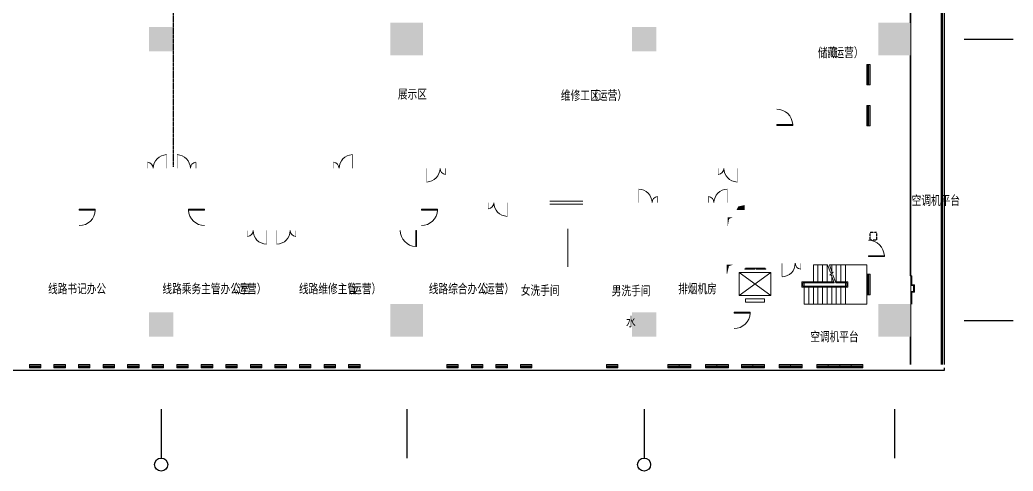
# Model space of a CAD drawing. Header units: millimetres. Extents: x 395197 to 699875, y 745 to 708816.
# Drawn here: x 611423 to 672093, y 487939 to 515532 of the extents above; entities that cross this region are included whole.
import ezdxf

# ---------------------------------------------------------------- set-up
doc = ezdxf.new("R2010")
doc.units = ezdxf.units.MM
doc.linetypes.add('DASH', pattern=[0.35, 0.25, -0.1])
doc.linetypes.add('HIDDEN', pattern=[0.375, 0.25, -0.125])
for name, color, linetype, lineweight in [('A-EQPM', 55, 'Continuous', 9), ('A-STRS', 50, 'Continuous', 9), ('C-NAME', 13, 'Continuous', 9), ('PUB_HATCH', 8, 'Continuous', 9), ('STAIR', 2, 'Continuous', 9), ('建-柱-平面-混凝土柱', 6, 'Continuous', 9), ('建-楼梯', 50, 'Continuous', 9), ('建-窗扇', 252, 'Continuous', 9)]:
    doc.layers.add(name, color=color, linetype=linetype, lineweight=lineweight)
for name, color, linetype in [('C-DIMS', 4, 'Continuous'), ('PH-2FD3', 7, 'HIDDEN'), ('建-楼面-完成面', 95, 'Continuous')]:
    doc.layers.add(name, color=color, linetype=linetype)
doc.styles.add('ECADI', font='hzs.shx', dxfattribs={"width": 0.7, "bigfont": 'hztxt.shx'})
doc.styles.add('XD2008', font='xd-hzs.shx', dxfattribs={"width": 0.7, "bigfont": 'xd-hztxt.shx'})

# ---------------------------------------------------------------- blocks, each defined once
blk = doc.blocks.new('$DorLib2D$00000001')
for p, q in [((0.45, 0.975), (0.5, 0.975)), ((0.45, 0), (0.45, 0.975)), ((0.5, 0), (0.5, 0.975)), ((0.5, 0), (0.45, 0))]:
    blk.add_line(p, q)
at = {"lineweight": 13}
blk.add_arc((0.475, 0), 0.975, 91.46928, 180, dxfattribs=at)
blk = doc.blocks.new('$DORLIB2D$00000025')
at = {"const_width": 0.02}
for points in [[(0.481, -0.001), (0.481, 0.691)], [(-0.481, 0.001), (-0.481, 0.308)]]:
    blk.add_lwpolyline(points, dxfattribs=at)
for centre, radius, start, end in [((0.505, -0.002), 0.699, 91.9397, 179.7238), ((-0.501, 0.003), 0.307, 359.7899, 85.7508)]:
    blk.add_arc(centre, radius, start, end)
blk = doc.blocks.new('_FZH')
blk.add_solid([(-0.5, -0.5), (0.5, -0.5), (-0.5, 0.5), (0.5, 0.5)])
blk = doc.blocks.new('$WINLIB2D$00000001')
for p, q in [((-0.5, 0.5), (0.5, 0.5)), ((-0.5, 0.5), (-0.5, -0.5)), ((0.5, -0.5), (0.5, 0.5)), ((0.5, 0.167), (-0.5, 0.167)), ((0.5, -0.167), (-0.5, -0.167)), ((-0.5, -0.5), (0.5, -0.5))]:
    blk.add_line(p, q)
blk = doc.blocks.new('$DORLIB2D$00000127')
at = {"color": 0}
for points in [[(-0.533, 0.795), (-0.533, 0.69)], [(-0.033, 0.795), (-0.533, 0.795)], [(-0.033, 0.69), (-0.533, 0.69)], [(-0.033, 0.795), (-0.033, 0.69)], [(0.533, 0.795), (0.033, 0.795)], [(0.033, 0.795), (0.033, 0.69)], [(0.533, 0.69), (0.033, 0.69)], [(0.533, 0.795), (0.533, 0.69)], [(0.5, 0.5), (-0.5, 0.5)]]:
    blk.add_lwpolyline(points, dxfattribs=at)

msp = doc.modelspace()

# ---------------------------------------------------------------- hatches: boundary and pattern name
at = {"layer": 'PUB_HATCH', "ltscale": 50}
for color, points in [(256, [(655305, 504121), (655193, 503907), (655693, 503907), (655693, 504207)]), (256, [(654953, 503454), (654653, 503454), (654653, 502854), (654739, 503362)]), (252, [(654953, 500554), (654603, 500554), (654603, 500004), (654623, 500004), (654732, 500475)])]:
    msp.add_hatch(color=color, dxfattribs=at).paths.add_polyline_path(points)

# ---------------------------------------------------------------- linework, layer by layer
at = {"color": 251, "linetype": 'DASH', "elevation": 0}
msp.add_lwpolyline([(620803, 506554), (620803, 521154)], dxfattribs=at)
at = {"layer": 'A-EQPM'}
msp.add_line((644903, 500424, 0), (644903, 502754, 0), dxfattribs=at)
at = {"layer": 'A-STRS', "color": 252, "elevation": 0}
for points in [[(665853, 534254), (665853, 494454)], [(667693, 534254), (667693, 494454)], [(667743, 534254), (667743, 494454)], [(667793, 534254), (667793, 494454)], [(667893, 534254), (667893, 494454)], [(665803, 524424), (665803, 515354)], [(665803, 513354), (665803, 499884)], [(665853, 499884), (665803, 499884)], [(665853, 499884), (665853, 499282), (666015, 499282), (666015, 498932), (665853, 498932), (665853, 498154)], [(665903, 499884), (665853, 499884)], [(665903, 499884), (665903, 499332), (666065, 499332), (666065, 498882), (665903, 498882), (665903, 498154)], [(665803, 496154), (665803, 494454)]]:
    msp.add_lwpolyline(points, dxfattribs=at)
at = {"layer": 'C-DIMS'}
for p, q in [((669093, 514354, 0), (672093, 514354, 0)), ((669093, 497154, 0), (672093, 497154, 0)), ((620053, 491739, 0), (620053, 488739, 0)), ((635053, 491739, 0), (635053, 488739, 0)), ((649553, 491739, 0), (649553, 488739, 0)), ((664853, 491739, 0), (664853, 488739, 0))]:
    msp.add_line(p, q, dxfattribs=at)
for centre in [(620053, 488339, 0), (649553, 488339, 0)]:
    msp.add_circle(centre, 400, dxfattribs=at)
at = {"layer": 'PH-2FD3', "ltscale": 50, "elevation": 0}
msp.add_lwpolyline([(663753, 502554), (663753, 502054), (663353, 502054), (663353, 502554), (663753, 502554)], dxfattribs=at)
at = {"layer": 'STAIR', "color": 252}
for p, q in [((657301, 500081, 0), (655351, 500081, 0)), ((655351, 500081, 0), (655351, 498681, 0)), ((657301, 498681, 0), (655351, 500081, 0)), ((657301, 500081, 0), (655351, 498681, 0)), ((657301, 498681, 0), (657301, 500081, 0)), ((655351, 498681, 0), (657301, 498681, 0)), ((656901, 498481, 0), (655751, 498481, 0)), ((655751, 498481, 0), (655751, 498281, 0)), ((655751, 498281, 0), (656901, 498281, 0)), ((656901, 498281, 0), (656901, 498481, 0))]:
    msp.add_line(p, q, dxfattribs=at)
at = {"layer": '建-楼梯', "color": 252}
for p, q in [((659893, 500554, 0), (660764, 500554, 0)), ((659893, 500554, 0), (659893, 499514, 0)), ((660173, 500554, 0), (660173, 499514, 0)), ((660453, 500554, 0), (660453, 499514, 0)), ((660733, 500554, 0), (660733, 499514, 0)), ((660764, 500554, 0), (660931, 500085, 0)), ((660870, 500554, 0), (661853, 500554, 0)), ((660870, 500554, 0), (661035, 500093, 0)), ((661013, 500554, 0), (661013, 500153, 0)), ((661293, 500554, 0), (661293, 499514, 0)), ((661573, 500554, 0), (661573, 499514, 0)), ((661853, 500554, 0), (661853, 499514, 0)), ((663153, 500554, 0), (661853, 500554, 0)), ((661853, 500554, 0), (661853, 499514, 0)), ((663153, 498154, 0), (663153, 500554, 0)), ((661109, 500099, 0), (660902, 499928, 0)), ((660902, 499928, 0), (661088, 499943, 0)), ((660931, 500085, 0), (661109, 500099, 0)), ((660985, 499934, 0), (661156, 499454, 0)), ((661088, 499943, 0), (661262, 499454, 0)), ((659183, 499194, 0), (659183, 499514, 0)), ((659183, 499514, 0), (661135, 499514, 0)), ((659243, 499254, 0), (659243, 499454, 0)), ((659243, 499454, 0), (661156, 499454, 0)), ((659333, 499454, 0), (659333, 499254, 0)), ((659893, 499454, 0), (659333, 499454, 0)), ((659893, 499454, 0), (661156, 499454, 0)), ((661013, 499855, 0), (661013, 499514, 0)), ((661241, 499514, 0), (662003, 499514, 0)), ((661262, 499454, 0), (661853, 499454, 0)), ((661262, 499454, 0), (661943, 499454, 0)), ((661853, 499454, 0), (661853, 499254, 0)), ((661943, 499454, 0), (661943, 499254, 0)), ((662003, 499514, 0), (662003, 499194, 0)), ((662003, 499194, 0), (659183, 499194, 0)), ((661943, 499254, 0), (659243, 499254, 0)), ((661853, 499254, 0), (659333, 499254, 0)), ((659333, 498154, 0), (659333, 499194, 0)), ((659613, 498154, 0), (659613, 499194, 0)), ((659893, 498154, 0), (659893, 499194, 0)), ((660173, 498154, 0), (660173, 499194, 0)), ((660453, 498154, 0), (660453, 499194, 0)), ((660733, 498154, 0), (660733, 499194, 0)), ((661013, 498154, 0), (661013, 499194, 0)), ((661293, 498154, 0), (661293, 499194, 0)), ((661573, 498154, 0), (661573, 499194, 0)), ((661853, 498154, 0), (661853, 499194, 0)), ((661853, 499194, 0), (661853, 498154, 0)), ((661853, 498154, 0), (659333, 498154, 0)), ((661853, 498154, 0), (663153, 498154, 0))]:
    msp.add_line(p, q, dxfattribs=at)
at = {"layer": '建-楼梯', "color": 252, "elevation": 0}
for points in [[(643803, 504454), (645803, 504454)], [(645803, 504254), (643803, 504254)]]:
    msp.add_lwpolyline(points, dxfattribs=at)
at = {"layer": '建-楼面-完成面', "elevation": 0}
msp.add_lwpolyline([(599703, 494254), (599703, 494104), (667893, 494104), (667893, 494254)], dxfattribs=at)

# ---------------------------------------------------------------- block references
at = {"layer": '建-柱-平面-混凝土柱', "rotation": 359.9999999999996}
for p, xscale, yscale, zscale in [((620053, 514354, 0), 1500.000000000019, 1500.000000000019, 1500.000000000019), ((635053, 514354, 0), 1999.999999999935, 1999.999999999935, 1999.999999999935), ((649553, 514354, 0), 1500.000000000019, 1500.000000000019, 1500.000000000019), ((664853, 514354, 0), 1999.999999999935, 1999.999999999935, 1999.999999999935), ((635053, 497154, 0), 1999.999999999935, 1999.999999999935, 1999.999999999935), ((664853, 497154, 0), 1999.999999999935, 1999.999999999935, 1999.999999999935), ((620053, 496904, 0), 1500.000000000019, 1500.000000000019, 1500.000000000019), ((649553, 496904, 0), 1500.000000000019, 1500.000000000019, 1500.000000000019)]:
    msp.add_blockref('_FZH', p, dxfattribs=dict(at, xscale=xscale, yscale=yscale, zscale=zscale))
at = {"layer": '建-窗扇', "zscale": 199.9999999999999}
for name, p, xscale, yscale, rotation in [('$WINLIB2D$00000001', (663253, 512179, 0), -1250.000000000033, 200.0000000002126, 90.0000000000529), ('$WINLIB2D$00000001', (663253, 509679, 0), -1250.000000000033, 200.0000000002126, 90.0000000000529), ('$DorLib2D$00000001', (657653, 509574, 0), 1000.000000000185, 1000.000000000185, 270.0000000000588), ('$DORLIB2D$00000025', (619803, 506454, 0), 1199.99999999996, 1199.99999999996, 359.9999999999996), ('$DORLIB2D$00000025', (621603, 506454, 0), -1199.99999999996, 1199.99999999996, 359.9999999997218), ('$DORLIB2D$00000025', (631153, 506454, 0), 1199.99999999996, 1199.99999999996, 359.9999999999996), ('$DORLIB2D$00000025', (636853, 506454, 0), 1199.999999999961, 1199.999999999961, 180.0000000000543), ('$DORLIB2D$00000025', (654653, 506454, 0), -1199.99999999996, 1199.99999999996, 179.9999999999995), ('$DORLIB2D$00000025', (649803, 504354, 0), -1199.99999999996, 1199.99999999996, 359.9999999997218), ('$DORLIB2D$00000025', (654053, 504354, 0), 1199.99999999996, 1199.99999999996, 359.9999999999996), ('$DORLIB2D$00000025', (640603, 504354, 0), -1199.99999999996, 1199.99999999996, 179.9999999999995), ('$DorLib2D$00000001', (615053, 503454, 0), -1000.000000000185, 1000.000000000185, 270.0000000000586), ('$DorLib2D$00000001', (622703, 503454, 0), 1000.000000000186, 1000.000000000186, 90.00000000005902), ('$DorLib2D$00000001', (635953, 503454, 0), -1000.000000000185, 1000.000000000185, 270.0000000000586), ('$DORLIB2D$00000025', (625903, 502654, 0), -1199.99999999996, 1199.99999999996, 179.9999999999995), ('$DORLIB2D$00000025', (627703, 502654, 0), 1199.999999999961, 1199.999999999961, 180.0000000000543), ('$DorLib2D$00000001', (635153, 502654, 0), -1000.000000000045, 1000.000000000185, 179.9999999999995), ('$DorLib2D$00000001', (663253, 501554, 0), 1000.000000000127, 1000.000000000127, 269.9999999672981), ('$DorLib2D$00000001', (655053, 497154, 0), -1000.000000000185, 1000.000000000185, 270.0000000000586), ('$WINLIB2D$00000001', (612353, 494354, 0), -700.0000000000467, 200.0000000002126, 359.9999999997218), ('$WINLIB2D$00000001', (613853, 494354, 0), -700.0000000000467, 200.0000000002126, 359.9999999997218), ('$WINLIB2D$00000001', (615353, 494354, 0), -700.0000000000467, 200.0000000002126, 359.9999999997218), ('$WINLIB2D$00000001', (616853, 494354, 0), -700.0000000000467, 200.0000000002126, 359.9999999997218), ('$WINLIB2D$00000001', (618353, 494354, 0), -700.0000000000467, 200.0000000002126, 359.9999999997218), ('$WINLIB2D$00000001', (619853, 494354, 0), -700.0000000000467, 200.0000000002126, 359.9999999997218), ('$WINLIB2D$00000001', (621353, 494354, 0), -700.0000000000467, 200.0000000002126, 359.9999999997218), ('$WINLIB2D$00000001', (622853, 494354, 0), -700.0000000000467, 200.0000000002126, 359.9999999997218), ('$WINLIB2D$00000001', (624353, 494354, 0), -700.0000000000467, 200.0000000002126, 359.9999999997218), ('$WINLIB2D$00000001', (625853, 494354, 0), -700.0000000000467, 200.0000000002126, 359.9999999997218), ('$WINLIB2D$00000001', (627353, 494354, 0), -700.0000000000467, 200.0000000002126, 359.9999999997218), ('$WINLIB2D$00000001', (628853, 494354, 0), -700.0000000000467, 200.0000000002126, 359.9999999997218), ('$WINLIB2D$00000001', (630353, 494354, 0), -700.0000000000467, 200.0000000002126, 359.9999999997218), ('$WINLIB2D$00000001', (631853, 494354, 0), -700.0000000000467, 200.0000000002126, 359.9999999997218), ('$WINLIB2D$00000001', (637853, 494354, 0), -700.0000000000467, 200.0000000002126, 359.9999999997218), ('$WINLIB2D$00000001', (639353, 494354, 0), -700.0000000000467, 200.0000000002126, 359.9999999997218), ('$WINLIB2D$00000001', (640853, 494354, 0), -700.0000000000467, 200.0000000002126, 359.9999999997218), ('$WINLIB2D$00000001', (642353, 494354, 0), -700.0000000000467, 200.0000000002126, 359.9999999997218), ('$WINLIB2D$00000001', (647603, 494354, 0), -700.0000000000467, 200.0000000002126, 359.9999999997218), ('$WINLIB2D$00000001', (651353, 494354, 0), -700.0000000000467, 200.0000000002126, 359.9999999997218), ('$WINLIB2D$00000001', (652053, 494354, 0), -700.0000000000467, 200.0000000002126, 359.9999999997218), ('$WINLIB2D$00000001', (653653, 494354, 0), -700.0000000000467, 200.0000000002126, 359.9999999997218), ('$WINLIB2D$00000001', (654353, 494354, 0), -700.0000000000467, 200.0000000002126, 359.9999999997218), ('$WINLIB2D$00000001', (655853, 494354, 0), -700.0000000000467, 200.0000000002126, 359.9999999997218), ('$WINLIB2D$00000001', (656553, 494354, 0), -700.0000000000467, 200.0000000002126, 359.9999999997218), ('$WINLIB2D$00000001', (658153, 494354, 0), -700.0000000000467, 200.0000000002126, 359.9999999997218), ('$WINLIB2D$00000001', (658853, 494354, 0), -700.0000000000467, 200.0000000002126, 359.9999999997218), ('$WINLIB2D$00000001', (660453, 494354, 0), -700.0000000000467, 200.0000000002126, 359.9999999997218), ('$WINLIB2D$00000001', (661153, 494354, 0), -700.0000000000467, 200.0000000002126, 359.9999999997218), ('$WINLIB2D$00000001', (661853, 494354, 0), -700.0000000000467, 200.0000000002126, 359.9999999997218), ('$WINLIB2D$00000001', (662553, 494354, 0), -700.0000000000467, 200.0000000002126, 359.9999999997218)]:
    msp.add_blockref(name, p, dxfattribs=dict(at, xscale=xscale, yscale=yscale, rotation=rotation))
at = {"layer": '建-窗扇', "color": 252, "zscale": 199.9999999999999}
for name, p, xscale, yscale, rotation in [('$DORLIB2D$00000025', (658553, 500654, 0), 1199.999999999872, 1199.999999999872, 179.9999999862142), ('$DORLIB2D$00000127', (656353, 500454, 0), -1199.999999999942, 200.0000000002125, 179.9999999999995), ('$WINLIB2D$00000001', (663253, 499354, 0), 1250.000000000101, 200.0000000002126, 89.9999999673057)]:
    msp.add_blockref(name, p, dxfattribs=dict(at, xscale=xscale, yscale=yscale, rotation=rotation))

# ---------------------------------------------------------------- texts
at = {"layer": 'C-NAME', "color": 252, "width": 0.7}
for s, style, p in [('储藏', 'XD2008', (660167, 513183, 0)), ('（运营）', 'XD2008', (660591, 513192, 0)), ('展示区', 'XD2008', (634513, 510654, 0)), ('维修工区', 'XD2008', (644468, 510563, 0)), ('（运营）', 'XD2008', (646141, 510580, 0)), ('空调机平台', 'XD2008', (665891, 504152, 0)), ('线路书记办公', 'XD2008', (613142, 498751, 0)), ('线路乘务主管办公室', 'XD2008', (620131, 498751, 0)), ('（运营）', 'XD2008', (624114, 498751, 0)), ('线路维修主管', 'XD2008', (628469, 498751, 0)), ('（运营）', 'XD2008', (631130, 498751, 0)), ('线路综合办公', 'XD2008', (636401, 498751, 0)), ('（运营）', 'XD2008', (639242, 498751, 0)), ('女洗手间', 'XD2008', (642022, 498654, 0)), ('男洗手间', 'XD2008', (647573, 498629, 0)), ('排烟机房', 'XD2008', (651627, 498751, 0)), ('水', 'ECADI', (648452, 496725, 0)), ('空调机平台', 'XD2008', (659700, 495822, 0))]:
    msp.add_text(s, height=650, dxfattribs=dict(at, style=style)).set_placement(p)

doc.saveas('drawing.dxf')
